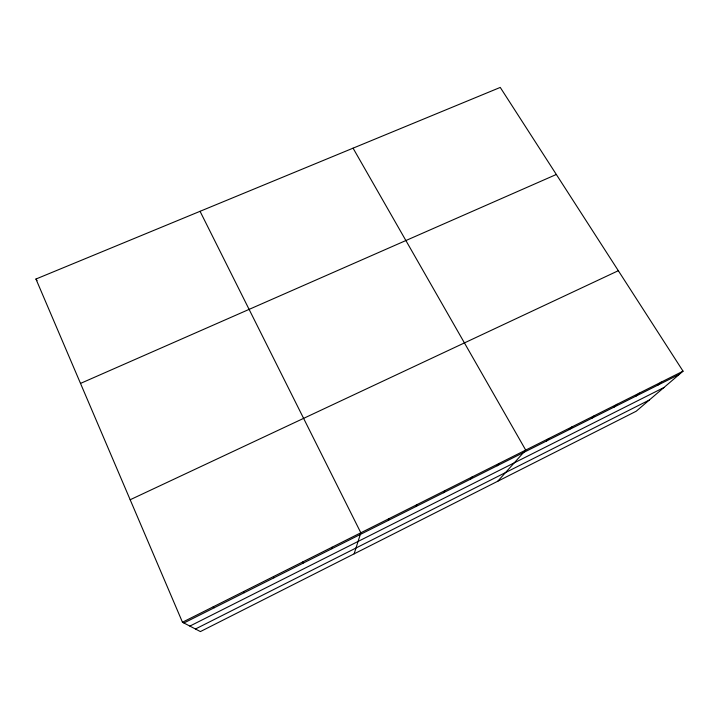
<?xml version="1.0" encoding="UTF-8"?>
<svg xmlns="http://www.w3.org/2000/svg" width="719" height="719" viewBox="0 0 719 719"><rect width="100%" height="100%" fill="white"/><g stroke="black" fill="none" stroke-linecap="round" stroke-linejoin="round"><path stroke-width="1.08" d="M331.854 548.732L332.079 547.204M354.134 553.846L360.83 532.788L200.053 211.305M388.368 520.376L389.204 518.552M416.085 506.464L417.209 504.504M443.452 492.731L444.854 490.637M470.469 479.169L472.149 476.949M497.144 465.777L499.103 463.431M497.764 481.227L525.715 450.085L353.065 148.168M546.494 441.017L548.939 438.437M569.241 429.603L571.902 426.924M591.737 418.305L594.613 415.528M613.999 407.134L617.091 404.258M636.009 396.088L639.308 393.113M657.795 385.15L661.3 382.086M683.05 371.175L636.198 411.241L200.394 631.579L182.464 622.241L35.95 279.035L500.253 87.421L683.05 371.175L182.464 622.241M189.861 626.096L663.898 387.55M195.451 628.999L649.275 400.052M183.902 622.987L679.356 374.338M130.175 499.741L618.331 270.704M80.51 383.416L556.335 174.474M213.201 606.827L214.289 607.744M243.516 591.62L244.262 592.699M35.95 279.035L37.037 280.662M273.436 576.62L273.849 577.851M302.951 561.809L303.041 563.193"/></g></svg>
